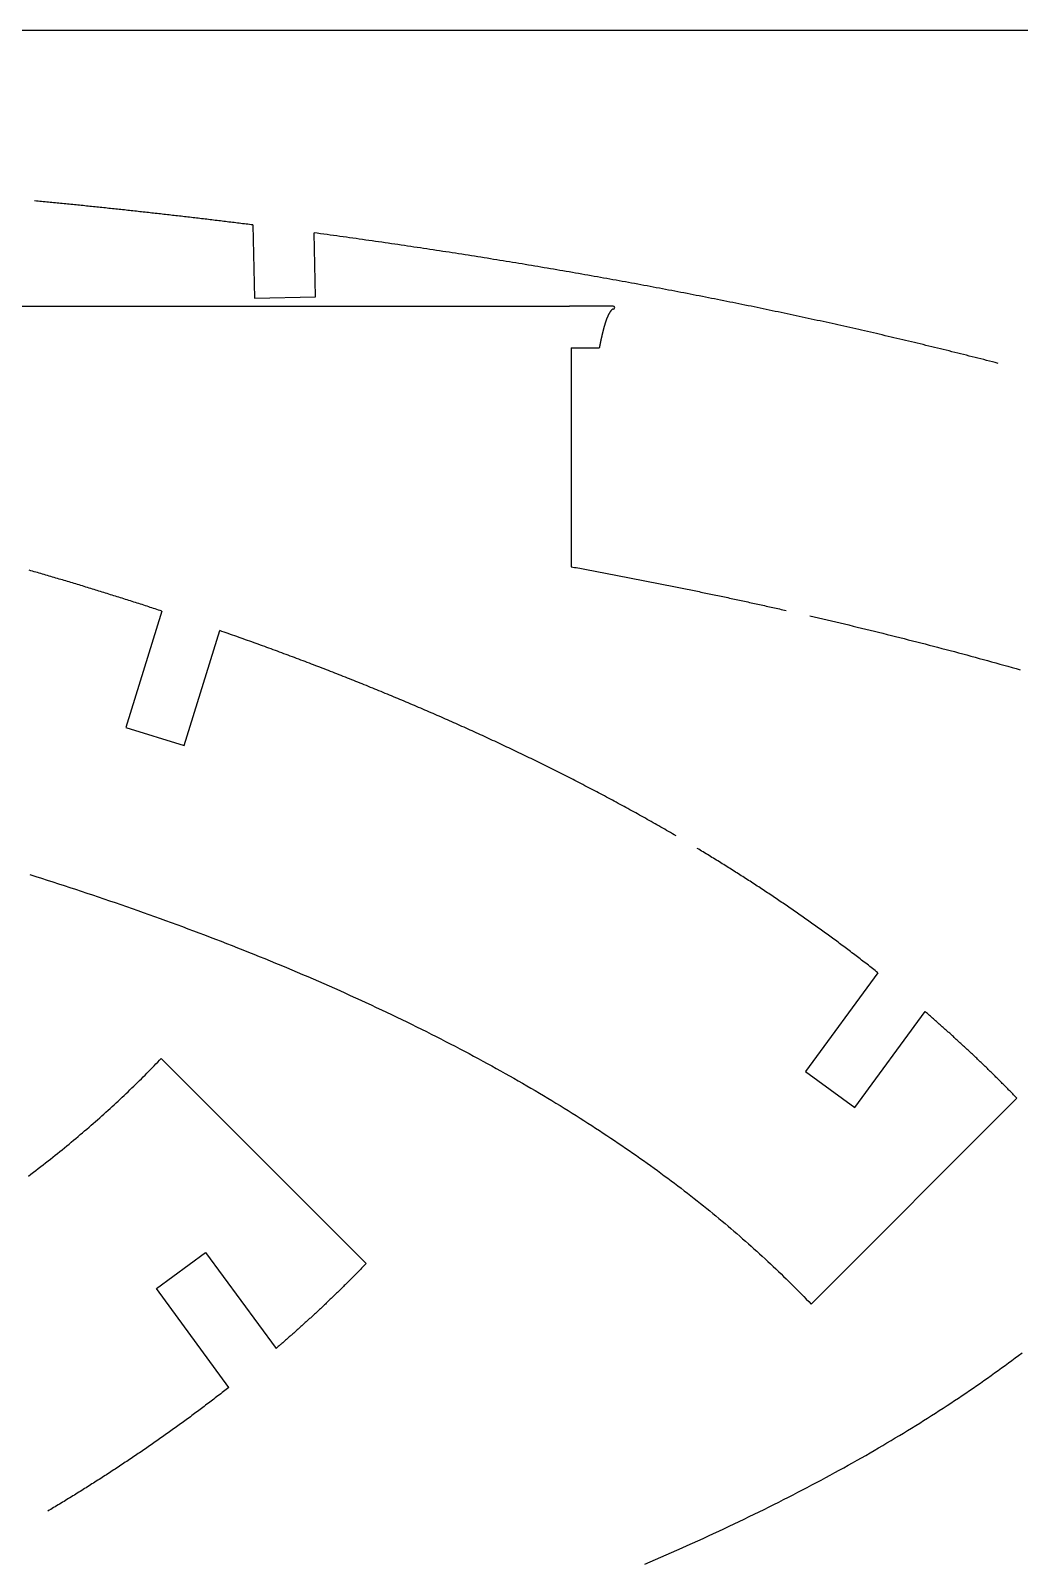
# Model space of a CAD drawing. Extents: x -700 to 200, y -6 to 94.
# Drawn here: x 109.8 to 150.3, y 30.7 to 93.5 of the extents above; entities that cross this region are included whole.
import ezdxf

# ---------------------------------------------------------------- set-up
doc = ezdxf.new("R2010")
doc.units = 0
doc.layers.get('0').update_dxf_attribs({"linetype": 'CONTINUOUS'})
doc.layers.add('90X10', color=1, linetype='CONTINUOUS')

msp = doc.modelspace()

# ---------------------------------------------------------------- linework, layer by layer
for p, q in [((118.89109, 85.56676), (118.95693, 82.57041)), ((121.45761, 82.6257), (121.40013, 85.24154)), ((118.95693, 82.57041), (121.45761, 82.6257)), ((89.93324, 82.23654), (131.87324, 82.23654)), ((133.66244, 82.23654), (131.87324, 82.23654)), ((131.93324, 80.52857), (133.09109, 80.52857)), ((131.93324, 80.52857), (131.93324, 71.55708)), ((115.16287, 69.7369), (113.6805, 64.96566)), ((116.06917, 64.22368), (117.53329, 68.93617)), ((113.6805, 64.96566), (116.06917, 64.22368)), ((144.51304, 54.91151), (141.54406, 50.86642)), ((143.56046, 49.38643), (146.44552, 53.31719)), ((115.13785, 51.4008), (123.54187, 42.99678)), ((141.54406, 50.86642), (143.56046, 49.38643)), ((141.77233, 41.32757), (150.21161, 49.76686)), ((114.936, 41.9651), (116.95241, 43.44508)), ((116.95241, 43.44508), (119.84147, 39.50886)), ((117.90741, 37.91669), (114.936, 41.9651))]:
    msp.add_line(p, q)
for points in [[(118.891, 85.5668, 0), (118.821, 85.5755, 0), (118.751, 85.5842, 0), (118.682, 85.5929, 0), (118.612, 85.6016, 0), (118.542, 85.6103, 0), (118.472, 85.619, 0), (118.402, 85.6276, 0), (118.332, 85.6363, 0), (118.262, 85.6449, 0), (118.192, 85.6535, 0), (118.122, 85.6621, 0), (118.052, 85.6707, 0), (117.982, 85.6792, 0), (117.912, 85.6878, 0), (117.842, 85.6963, 0), (117.772, 85.7048, 0), (117.702, 85.7133, 0), (117.632, 85.7218, 0), (117.562, 85.7303, 0), (117.492, 85.7387, 0), (117.422, 85.7472, 0), (117.352, 85.7556, 0), (117.282, 85.764, 0), (117.212, 85.7724, 0), (117.142, 85.7808, 0), (117.072, 85.7891, 0), (117.001, 85.7975, 0), (116.931, 85.8058, 0), (116.861, 85.8141, 0), (116.791, 85.8224, 0), (116.721, 85.8307, 0), (116.651, 85.839, 0), (116.581, 85.8472, 0), (116.51, 85.8555, 0), (116.44, 85.8637, 0), (116.37, 85.8719, 0), (116.3, 85.8801, 0), (116.229, 85.8883, 0), (116.159, 85.8964, 0), (116.089, 85.9046, 0), (116.019, 85.9127, 0), (115.948, 85.9208, 0), (115.878, 85.9289, 0), (115.808, 85.937, 0), (115.738, 85.9451, 0), (115.667, 85.9531, 0), (115.597, 85.9612, 0), (115.527, 85.9692, 0), (115.456, 85.9772, 0), (115.386, 85.9852, 0), (115.316, 85.9932, 0), (115.245, 86.0011, 0), (115.175, 86.0091, 0), (115.105, 86.017, 0), (115.034, 86.0249, 0), (114.964, 86.0328, 0), (114.893, 86.0407, 0), (114.823, 86.0486, 0), (114.753, 86.0564, 0), (114.682, 86.0643, 0), (114.612, 86.0721, 0), (114.541, 86.0799, 0), (114.471, 86.0877, 0), (114.4, 86.0955, 0), (114.33, 86.1032, 0), (114.259, 86.111, 0), (114.189, 86.1187, 0), (114.118, 86.1264, 0), (114.048, 86.1341, 0), (113.977, 86.1418, 0), (113.907, 86.1495, 0), (113.836, 86.1571, 0), (113.766, 86.1648, 0), (113.695, 86.1724, 0), (113.625, 86.18, 0), (113.554, 86.1876, 0), (113.484, 86.1952, 0), (113.413, 86.2027, 0), (113.342, 86.2103, 0), (113.272, 86.2178, 0), (113.201, 86.2253, 0), (113.131, 86.2328, 0), (113.06, 86.2403, 0), (112.989, 86.2478, 0), (112.919, 86.2552, 0), (112.848, 86.2627, 0), (112.778, 86.2701, 0), (112.707, 86.2775, 0), (112.636, 86.2849, 0), (112.566, 86.2923, 0), (112.495, 86.2996, 0), (112.424, 86.307, 0), (112.353, 86.3143, 0), (112.283, 86.3216, 0), (112.212, 86.3289, 0), (112.141, 86.3362, 0), (112.071, 86.3435, 0), (112, 86.3507, 0), (111.929, 86.358, 0), (111.858, 86.3652, 0), (111.788, 86.3724, 0), (111.717, 86.3796, 0), (111.646, 86.3868, 0), (111.575, 86.3939, 0), (111.505, 86.4011, 0), (111.434, 86.4082, 0), (111.363, 86.4153, 0), (111.292, 86.4224, 0), (111.221, 86.4295, 0), (111.151, 86.4365, 0), (111.08, 86.4436, 0), (111.009, 86.4506, 0), (110.938, 86.4577, 0), (110.867, 86.4647, 0), (110.796, 86.4716, 0), (110.726, 86.4786, 0), (110.655, 86.4856, 0), (110.584, 86.4925, 0), (110.513, 86.4994, 0), (110.442, 86.5064, 0), (110.371, 86.5133, 0), (110.3, 86.5201, 0), (110.229, 86.527, 0), (110.159, 86.5338, 0), (110.088, 86.5407, 0), (110.017, 86.5475, 0), (109.946, 86.5543, 0)], [(149.438, 79.8929, 0), (149.32, 79.9234, 0), (149.202, 79.9539, 0), (149.083, 79.9843, 0), (148.965, 80.0146, 0), (148.847, 80.0448, 0), (148.728, 80.0749, 0), (148.61, 80.1049, 0), (148.492, 80.1348, 0), (148.374, 80.1647, 0), (148.256, 80.1944, 0), (148.138, 80.2241, 0), (148.02, 80.2537, 0), (147.902, 80.2831, 0), (147.784, 80.3125, 0), (147.666, 80.3418, 0), (147.548, 80.3711, 0), (147.43, 80.4003, 0), (147.312, 80.4294, 0), (147.193, 80.4584, 0), (147.075, 80.4875, 0), (146.957, 80.5164, 0), (146.838, 80.5453, 0), (146.72, 80.5742, 0), (146.601, 80.603, 0), (146.482, 80.6317, 0), (146.363, 80.6604, 0), (146.244, 80.6891, 0), (146.125, 80.7176, 0), (146.006, 80.7462, 0), (145.887, 80.7746, 0), (145.767, 80.8031, 0), (145.648, 80.8314, 0), (145.528, 80.8597, 0), (145.409, 80.888, 0), (145.289, 80.9162, 0), (145.169, 80.9443, 0), (145.049, 80.9724, 0), (144.929, 81.0005, 0), (144.809, 81.0284, 0), (144.689, 81.0564, 0), (144.568, 81.0842, 0), (144.448, 81.1121, 0), (144.327, 81.1398, 0), (144.207, 81.1675, 0), (144.086, 81.1952, 0), (143.965, 81.2228, 0), (143.844, 81.2503, 0), (143.723, 81.2778, 0), (143.602, 81.3053, 0), (143.481, 81.3327, 0), (143.36, 81.36, 0), (143.239, 81.3873, 0), (143.117, 81.4145, 0), (142.996, 81.4416, 0), (142.874, 81.4688, 0), (142.753, 81.4958, 0), (142.631, 81.5228, 0), (142.509, 81.5498, 0), (142.387, 81.5766, 0), (142.265, 81.6035, 0), (142.143, 81.6303, 0), (142.021, 81.657, 0), (141.898, 81.6837, 0), (141.776, 81.7103, 0), (141.654, 81.7369, 0), (141.531, 81.7634, 0), (141.409, 81.7898, 0), (141.286, 81.8162, 0), (141.163, 81.8426, 0), (141.04, 81.8689, 0), (140.917, 81.8951, 0), (140.794, 81.9213, 0), (140.671, 81.9474, 0), (140.548, 81.9735, 0), (140.424, 81.9995, 0), (140.301, 82.0254, 0), (140.178, 82.0514, 0), (140.054, 82.0772, 0), (139.93, 82.103, 0), (139.807, 82.1287, 0), (139.683, 82.1544, 0), (139.559, 82.1801, 0), (139.435, 82.2056, 0), (139.311, 82.2312, 0), (139.187, 82.2566, 0), (139.063, 82.282, 0), (138.939, 82.3074, 0), (138.814, 82.3327, 0), (138.69, 82.358, 0), (138.565, 82.3832, 0), (138.441, 82.4083, 0), (138.316, 82.4334, 0), (138.191, 82.4584, 0), (138.066, 82.4834, 0), (137.941, 82.5083, 0), (137.816, 82.5332, 0), (137.691, 82.558, 0), (137.566, 82.5827, 0), (137.441, 82.6074, 0), (137.316, 82.6321, 0), (137.19, 82.6567, 0), (137.065, 82.6812, 0), (136.939, 82.7057, 0), (136.814, 82.7301, 0), (136.688, 82.7545, 0), (136.562, 82.7788, 0), (136.437, 82.803, 0), (136.311, 82.8273, 0), (136.185, 82.8514, 0), (136.059, 82.8755, 0), (135.932, 82.8995, 0), (135.806, 82.9235, 0), (135.68, 82.9474, 0), (135.554, 82.9713, 0), (135.427, 82.9951, 0), (135.301, 83.0189, 0), (135.174, 83.0426, 0), (135.048, 83.0663, 0), (134.921, 83.0899, 0), (134.794, 83.1134, 0), (134.667, 83.1369, 0), (134.54, 83.1603, 0), (134.413, 83.1837, 0), (134.286, 83.207, 0), (134.159, 83.2303, 0), (134.032, 83.2535, 0), (133.905, 83.2767, 0), (133.777, 83.2998, 0), (133.65, 83.3228, 0), (133.522, 83.3458, 0), (133.395, 83.3688, 0), (133.267, 83.3916, 0), (133.139, 83.4145, 0), (133.012, 83.4372, 0), (132.884, 83.4599, 0), (132.756, 83.4826, 0), (132.628, 83.5052, 0), (132.5, 83.5278, 0), (132.372, 83.5503, 0), (132.244, 83.5727, 0), (132.116, 83.5951, 0), (131.987, 83.6174, 0), (131.859, 83.6397, 0), (131.73, 83.6619, 0), (131.602, 83.6841, 0), (131.473, 83.7062, 0), (131.345, 83.7282, 0), (131.216, 83.7502, 0), (131.087, 83.7722, 0), (130.959, 83.794, 0), (130.83, 83.8159, 0), (130.701, 83.8376, 0), (130.572, 83.8594, 0), (130.443, 83.881, 0), (130.314, 83.9026, 0), (130.184, 83.9242, 0), (130.055, 83.9457, 0), (129.926, 83.9671, 0), (129.796, 83.9885, 0), (129.667, 84.0099, 0), (129.537, 84.0311, 0), (129.408, 84.0523, 0), (129.278, 84.0735, 0), (129.149, 84.0946, 0), (129.019, 84.1157, 0), (128.889, 84.1367, 0), (128.759, 84.1576, 0), (128.629, 84.1785, 0), (128.499, 84.1993, 0), (128.369, 84.2201, 0), (128.239, 84.2408, 0), (128.109, 84.2615, 0), (127.979, 84.2821, 0), (127.849, 84.3027, 0), (127.718, 84.3232, 0), (127.588, 84.3436, 0), (127.457, 84.364, 0), (127.327, 84.3843, 0), (127.196, 84.4046, 0), (127.066, 84.4248, 0), (126.935, 84.445, 0), (126.804, 84.4651, 0), (126.674, 84.4851, 0), (126.543, 84.5051, 0), (126.412, 84.5251, 0), (126.281, 84.545, 0), (126.15, 84.5648, 0), (126.019, 84.5846, 0), (125.888, 84.6043, 0), (125.757, 84.624, 0), (125.625, 84.6436, 0), (125.494, 84.6631, 0), (125.363, 84.6826, 0), (125.231, 84.7021, 0), (125.1, 84.7214, 0), (124.969, 84.7408, 0), (124.837, 84.76, 0), (124.705, 84.7793, 0), (124.574, 84.7984, 0), (124.442, 84.8175, 0), (124.31, 84.8366, 0), (124.179, 84.8556, 0), (124.047, 84.8745, 0), (123.915, 84.8934, 0), (123.783, 84.9122, 0), (123.651, 84.931, 0), (123.519, 84.9497, 0), (123.387, 84.9684, 0), (123.255, 84.987, 0), (123.123, 85.0055, 0), (122.99, 85.024, 0), (122.858, 85.0424, 0), (122.726, 85.0608, 0), (122.593, 85.0791, 0), (122.461, 85.0974, 0), (122.329, 85.1156, 0), (122.196, 85.1338, 0), (122.064, 85.1519, 0), (121.931, 85.1699, 0), (121.798, 85.1879, 0), (121.666, 85.2058, 0), (121.533, 85.2237, 0), (121.4, 85.2415, 0)], [(133.662, 82.1165, 0), (133.661, 82.1165, 0), (133.66, 82.1164, 0), (133.658, 82.1163, 0), (133.657, 82.1161, 0), (133.655, 82.1159, 0), (133.653, 82.1156, 0), (133.652, 82.1152, 0), (133.65, 82.1148, 0), (133.649, 82.1143, 0), (133.647, 82.1138, 0), (133.645, 82.1133, 0), (133.644, 82.1126, 0), (133.642, 82.1119, 0), (133.64, 82.1112, 0), (133.638, 82.1104, 0), (133.637, 82.1096, 0), (133.635, 82.1086, 0), (133.633, 82.1077, 0), (133.631, 82.1067, 0), (133.629, 82.1056, 0), (133.627, 82.1044, 0), (133.626, 82.1032, 0), (133.624, 82.102, 0), (133.622, 82.1007, 0), (133.62, 82.0993, 0), (133.618, 82.0979, 0), (133.616, 82.0964, 0), (133.614, 82.0949, 0), (133.612, 82.0933, 0), (133.61, 82.0916, 0), (133.608, 82.0899, 0), (133.606, 82.0881, 0), (133.604, 82.0863, 0), (133.601, 82.0844, 0), (133.599, 82.0824, 0), (133.597, 82.0804, 0), (133.595, 82.0784, 0), (133.593, 82.0762, 0), (133.591, 82.074, 0), (133.588, 82.0718, 0), (133.586, 82.0695, 0), (133.584, 82.0671, 0), (133.582, 82.0647, 0), (133.579, 82.0622, 0), (133.577, 82.0596, 0), (133.575, 82.057, 0), (133.573, 82.0543, 0), (133.57, 82.0516, 0), (133.568, 82.0488, 0), (133.566, 82.0459, 0), (133.563, 82.043, 0), (133.561, 82.04, 0), (133.558, 82.0369, 0), (133.556, 82.0338, 0), (133.554, 82.0307, 0), (133.551, 82.0274, 0), (133.549, 82.0241, 0), (133.546, 82.0207, 0), (133.544, 82.0173, 0), (133.541, 82.0138, 0), (133.539, 82.0103, 0), (133.536, 82.0066, 0), (133.534, 82.003, 0), (133.531, 81.9992, 0), (133.529, 81.9954, 0), (133.526, 81.9915, 0), (133.524, 81.9876, 0), (133.521, 81.9836, 0), (133.519, 81.9795, 0), (133.516, 81.9753, 0), (133.514, 81.9711, 0), (133.511, 81.9669, 0), (133.508, 81.9625, 0), (133.506, 81.9581, 0), (133.503, 81.9537, 0), (133.5, 81.9491, 0), (133.498, 81.9445, 0), (133.495, 81.9399, 0), (133.493, 81.9351, 0), (133.49, 81.9303, 0), (133.487, 81.9255, 0), (133.485, 81.9205, 0), (133.482, 81.9155, 0), (133.479, 81.9104, 0), (133.476, 81.9053, 0), (133.474, 81.9001, 0), (133.471, 81.8948, 0), (133.468, 81.8895, 0), (133.466, 81.8841, 0), (133.463, 81.8786, 0), (133.46, 81.873, 0), (133.457, 81.8674, 0), (133.455, 81.8617, 0), (133.452, 81.856, 0), (133.449, 81.8501, 0), (133.446, 81.8442, 0), (133.444, 81.8383, 0), (133.441, 81.8322, 0), (133.438, 81.8261, 0), (133.435, 81.8199, 0), (133.433, 81.8137, 0), (133.43, 81.8074, 0), (133.427, 81.801, 0), (133.424, 81.7945, 0), (133.421, 81.788, 0), (133.419, 81.7814, 0), (133.416, 81.7747, 0), (133.413, 81.768, 0), (133.41, 81.7611, 0), (133.407, 81.7542, 0), (133.405, 81.7473, 0), (133.402, 81.7402, 0), (133.399, 81.7331, 0), (133.396, 81.726, 0), (133.393, 81.7187, 0), (133.391, 81.7114, 0), (133.388, 81.704, 0), (133.385, 81.6965, 0), (133.382, 81.6889, 0), (133.379, 81.6813, 0), (133.377, 81.6736, 0), (133.374, 81.6659, 0), (133.371, 81.658, 0), (133.368, 81.6501, 0), (133.365, 81.6421, 0), (133.363, 81.634, 0), (133.36, 81.6259, 0), (133.357, 81.6177, 0), (133.354, 81.6094, 0), (133.351, 81.601, 0), (133.349, 81.5926, 0), (133.346, 81.584, 0), (133.343, 81.5754, 0), (133.34, 81.5668, 0), (133.337, 81.558, 0), (133.335, 81.5492, 0), (133.332, 81.5404, 0), (133.329, 81.5314, 0), (133.326, 81.5224, 0), (133.323, 81.5134, 0), (133.321, 81.5042, 0), (133.318, 81.495, 0), (133.315, 81.4858, 0), (133.312, 81.4764, 0), (133.31, 81.467, 0), (133.307, 81.4576, 0), (133.304, 81.448, 0), (133.301, 81.4384, 0), (133.298, 81.4287, 0), (133.296, 81.419, 0), (133.293, 81.4092, 0), (133.29, 81.3993, 0), (133.287, 81.3894, 0), (133.284, 81.3794, 0), (133.282, 81.3693, 0), (133.279, 81.3592, 0), (133.276, 81.349, 0), (133.273, 81.3387, 0), (133.27, 81.3284, 0), (133.268, 81.318, 0), (133.265, 81.3075, 0), (133.262, 81.2969, 0), (133.259, 81.2863, 0), (133.256, 81.2757, 0), (133.254, 81.2649, 0), (133.251, 81.2541, 0), (133.248, 81.2433, 0), (133.245, 81.2323, 0), (133.242, 81.2213, 0), (133.24, 81.2102, 0), (133.237, 81.1991, 0), (133.234, 81.1879, 0), (133.231, 81.1766, 0), (133.228, 81.1653, 0), (133.226, 81.1539, 0), (133.223, 81.1424, 0), (133.22, 81.1309, 0), (133.217, 81.1193, 0), (133.214, 81.1076, 0), (133.212, 81.0959, 0), (133.209, 81.0841, 0), (133.206, 81.0722, 0), (133.203, 81.0603, 0), (133.2, 81.0482, 0), (133.198, 81.0362, 0), (133.195, 81.024, 0), (133.192, 81.0118, 0), (133.189, 80.9996, 0), (133.186, 80.9872, 0), (133.184, 80.9748, 0), (133.181, 80.9624, 0), (133.178, 80.9498, 0), (133.175, 80.9372, 0), (133.172, 80.9246, 0), (133.17, 80.9118, 0), (133.167, 80.8991, 0), (133.164, 80.8862, 0), (133.161, 80.8733, 0), (133.158, 80.8603, 0), (133.156, 80.8472, 0), (133.153, 80.8341, 0), (133.15, 80.8209, 0), (133.147, 80.8076, 0), (133.144, 80.7943, 0), (133.142, 80.7809, 0), (133.139, 80.7674, 0), (133.136, 80.7539, 0), (133.133, 80.7403, 0), (133.13, 80.7267, 0), (133.128, 80.7129, 0), (133.125, 80.6992, 0), (133.122, 80.6853, 0), (133.119, 80.6714, 0), (133.116, 80.6574, 0), (133.114, 80.6433, 0), (133.111, 80.6292, 0), (133.108, 80.615, 0), (133.105, 80.6008, 0), (133.102, 80.5865, 0), (133.1, 80.5721, 0), (133.097, 80.5577, 0), (133.094, 80.5431, 0), (133.091, 80.5286, 0)], [(115.163, 69.7369, 0), (115.095, 69.7591, 0), (115.027, 69.7813, 0), (114.96, 69.8035, 0), (114.892, 69.8256, 0), (114.824, 69.8477, 0), (114.756, 69.8698, 0), (114.688, 69.8918, 0), (114.621, 69.9138, 0), (114.553, 69.9358, 0), (114.485, 69.9577, 0), (114.417, 69.9796, 0), (114.349, 70.0015, 0), (114.281, 70.0233, 0), (114.214, 70.0451, 0), (114.146, 70.0668, 0), (114.078, 70.0886, 0), (114.01, 70.1103, 0), (113.942, 70.1319, 0), (113.874, 70.1536, 0), (113.806, 70.1752, 0), (113.738, 70.1967, 0), (113.671, 70.2183, 0), (113.603, 70.2398, 0), (113.535, 70.2612, 0), (113.467, 70.2827, 0), (113.399, 70.3041, 0), (113.331, 70.3254, 0), (113.263, 70.3468, 0), (113.195, 70.3681, 0), (113.127, 70.3893, 0), (113.059, 70.4106, 0), (112.991, 70.4318, 0), (112.923, 70.4529, 0), (112.855, 70.4741, 0), (112.788, 70.4952, 0), (112.72, 70.5163, 0), (112.652, 70.5373, 0), (112.584, 70.5583, 0), (112.516, 70.5793, 0), (112.448, 70.6002, 0), (112.38, 70.6212, 0), (112.312, 70.642, 0), (112.244, 70.6629, 0), (112.176, 70.6837, 0), (112.108, 70.7045, 0), (112.04, 70.7252, 0), (111.972, 70.746, 0), (111.904, 70.7666, 0), (111.836, 70.7873, 0), (111.768, 70.8079, 0), (111.7, 70.8285, 0), (111.632, 70.8491, 0), (111.564, 70.8696, 0), (111.496, 70.8901, 0), (111.428, 70.9106, 0), (111.36, 70.931, 0), (111.292, 70.9514, 0), (111.224, 70.9717, 0), (111.156, 70.9921, 0), (111.088, 71.0124, 0), (111.02, 71.0327, 0), (110.952, 71.0529, 0), (110.884, 71.0731, 0), (110.816, 71.0933, 0), (110.748, 71.1134, 0), (110.68, 71.1335, 0), (110.612, 71.1536, 0), (110.544, 71.1737, 0), (110.476, 71.1937, 0), (110.408, 71.2137, 0), (110.34, 71.2336, 0), (110.272, 71.2536, 0), (110.204, 71.2735, 0), (110.136, 71.2933, 0), (110.068, 71.3131, 0), (110, 71.3329, 0), (109.932, 71.3527, 0), (109.864, 71.3724, 0), (109.796, 71.3922, 0), (109.728, 71.4118, 0)], [(131.933, 71.5571, 0), (132.004, 71.5441, 0), (132.075, 71.5312, 0), (132.145, 71.5182, 0), (132.216, 71.5052, 0), (132.287, 71.4922, 0), (132.357, 71.4792, 0), (132.428, 71.4661, 0), (132.499, 71.453, 0), (132.569, 71.4399, 0), (132.64, 71.4268, 0), (132.71, 71.4137, 0), (132.781, 71.4006, 0), (132.851, 71.3874, 0), (132.922, 71.3742, 0), (132.992, 71.361, 0), (133.063, 71.3478, 0), (133.133, 71.3345, 0), (133.204, 71.3213, 0), (133.274, 71.308, 0), (133.345, 71.2947, 0), (133.415, 71.2814, 0), (133.485, 71.2681, 0), (133.556, 71.2547, 0), (133.626, 71.2413, 0), (133.696, 71.2279, 0), (133.766, 71.2145, 0), (133.837, 71.2011, 0), (133.907, 71.1877, 0), (133.977, 71.1742, 0), (134.047, 71.1607, 0), (134.118, 71.1472, 0), (134.188, 71.1337, 0), (134.258, 71.1202, 0), (134.328, 71.1066, 0), (134.398, 71.093, 0), (134.468, 71.0794, 0), (134.538, 71.0658, 0), (134.608, 71.0522, 0), (134.678, 71.0385, 0), (134.748, 71.0249, 0), (134.818, 71.0112, 0), (134.888, 70.9975, 0), (134.958, 70.9837, 0), (135.028, 70.97, 0), (135.098, 70.9562, 0), (135.168, 70.9424, 0), (135.237, 70.9286, 0), (135.307, 70.9148, 0), (135.377, 70.901, 0), (135.447, 70.8871, 0), (135.517, 70.8732, 0), (135.586, 70.8593, 0), (135.656, 70.8454, 0), (135.726, 70.8315, 0), (135.795, 70.8175, 0), (135.865, 70.8036, 0), (135.935, 70.7896, 0), (136.004, 70.7756, 0), (136.074, 70.7615, 0), (136.143, 70.7475, 0), (136.213, 70.7334, 0), (136.283, 70.7193, 0), (136.352, 70.7052, 0), (136.421, 70.6911, 0), (136.491, 70.677, 0), (136.56, 70.6628, 0), (136.63, 70.6486, 0), (136.699, 70.6344, 0), (136.769, 70.6202, 0), (136.838, 70.606, 0), (136.907, 70.5917, 0), (136.977, 70.5775, 0), (137.046, 70.5632, 0), (137.115, 70.5489, 0), (137.184, 70.5345, 0), (137.253, 70.5202, 0), (137.323, 70.5058, 0), (137.392, 70.4914, 0), (137.461, 70.477, 0), (137.53, 70.4626, 0), (137.599, 70.4482, 0), (137.668, 70.4337, 0), (137.737, 70.4192, 0), (137.806, 70.4047, 0), (137.875, 70.3902, 0), (137.944, 70.3757, 0), (138.013, 70.3611, 0), (138.082, 70.3465, 0), (138.151, 70.332, 0), (138.22, 70.3173, 0), (138.289, 70.3027, 0), (138.358, 70.2881, 0), (138.427, 70.2734, 0), (138.495, 70.2587, 0), (138.564, 70.244, 0), (138.633, 70.2293, 0), (138.702, 70.2145, 0), (138.77, 70.1998, 0), (138.839, 70.185, 0), (138.908, 70.1702, 0), (138.976, 70.1554, 0), (139.045, 70.1405, 0), (139.113, 70.1257, 0), (139.182, 70.1108, 0), (139.251, 70.0959, 0), (139.319, 70.081, 0), (139.388, 70.0661, 0), (139.456, 70.0511, 0), (139.524, 70.0361, 0), (139.593, 70.0211, 0), (139.661, 70.0061, 0), (139.73, 69.9911, 0), (139.798, 69.9761, 0), (139.866, 69.961, 0), (139.935, 69.9459, 0), (140.003, 69.9308, 0), (140.071, 69.9157, 0), (140.139, 69.9005, 0), (140.207, 69.8854, 0), (140.276, 69.8702, 0), (140.344, 69.855, 0), (140.412, 69.8398, 0), (140.48, 69.8246, 0), (140.548, 69.8093, 0), (140.616, 69.794, 0), (140.684, 69.7787, 0), (140.752, 69.7634, 0)], [(141.727, 69.5411, 0), (141.904, 69.5002, 0), (142.081, 69.4591, 0), (142.258, 69.4179, 0), (142.435, 69.3765, 0), (142.611, 69.335, 0), (142.788, 69.2934, 0), (142.964, 69.2517, 0), (143.14, 69.2098, 0), (143.315, 69.1678, 0), (143.491, 69.1256, 0), (143.666, 69.0834, 0), (143.841, 69.041, 0), (144.016, 68.9984, 0), (144.191, 68.9558, 0), (144.366, 68.913, 0), (144.54, 68.8701, 0), (144.714, 68.827, 0), (144.888, 68.7838, 0), (145.062, 68.7405, 0), (145.236, 68.6971, 0), (145.409, 68.6535, 0), (145.582, 68.6098, 0), (145.755, 68.5659, 0), (145.928, 68.522, 0), (146.101, 68.4779, 0), (146.273, 68.4336, 0), (146.445, 68.3893, 0), (146.617, 68.3448, 0), (146.789, 68.3001, 0), (146.961, 68.2554, 0), (147.132, 68.2105, 0), (147.303, 68.1654, 0), (147.474, 68.1203, 0), (147.645, 68.075, 0), (147.815, 68.0296, 0), (147.986, 67.984, 0), (148.156, 67.9383, 0), (148.326, 67.8925, 0), (148.495, 67.8466, 0), (148.665, 67.8005, 0), (148.834, 67.7543, 0), (149.003, 67.7079, 0), (149.172, 67.6614, 0), (149.34, 67.6148, 0), (149.508, 67.5681, 0), (149.676, 67.5212, 0), (149.844, 67.4742, 0), (150.012, 67.427, 0), (150.179, 67.3798, 0), (150.347, 67.3324, 0)], [(136.244, 60.5199, 0), (136.165, 60.5658, 0), (136.087, 60.6115, 0), (136.008, 60.6572, 0), (135.929, 60.7027, 0), (135.85, 60.7482, 0), (135.772, 60.7936, 0), (135.693, 60.8389, 0), (135.614, 60.8841, 0), (135.535, 60.9293, 0), (135.456, 60.9743, 0), (135.377, 61.0193, 0), (135.298, 61.0641, 0), (135.218, 61.1089, 0), (135.139, 61.1536, 0), (135.06, 61.1982, 0), (134.981, 61.2427, 0), (134.901, 61.2872, 0), (134.822, 61.3315, 0), (134.742, 61.3758, 0), (134.663, 61.42, 0), (134.583, 61.464, 0), (134.504, 61.5081, 0), (134.424, 61.552, 0), (134.344, 61.5958, 0), (134.265, 61.6396, 0), (134.185, 61.6832, 0), (134.105, 61.7268, 0), (134.025, 61.7703, 0), (133.946, 61.8137, 0), (133.866, 61.857, 0), (133.786, 61.9003, 0), (133.706, 61.9434, 0), (133.626, 61.9865, 0), (133.545, 62.0295, 0), (133.465, 62.0724, 0), (133.385, 62.1152, 0), (133.305, 62.1579, 0), (133.225, 62.2006, 0), (133.144, 62.2431, 0), (133.064, 62.2856, 0), (132.984, 62.328, 0), (132.903, 62.3704, 0), (132.823, 62.4127, 0), (132.742, 62.4549, 0), (132.661, 62.497, 0), (132.581, 62.5391, 0), (132.5, 62.5811, 0), (132.419, 62.623, 0), (132.338, 62.6649, 0), (132.257, 62.7067, 0), (132.176, 62.7484, 0), (132.095, 62.79, 0), (132.014, 62.8316, 0), (131.933, 62.8731, 0), (131.851, 62.9146, 0), (131.77, 62.9559, 0), (131.689, 62.9972, 0), (131.607, 63.0385, 0), (131.526, 63.0796, 0), (131.444, 63.1207, 0), (131.362, 63.1617, 0), (131.281, 63.2027, 0), (131.199, 63.2436, 0), (131.117, 63.2844, 0), (131.035, 63.3251, 0), (130.953, 63.3658, 0), (130.871, 63.4064, 0), (130.789, 63.447, 0), (130.707, 63.4874, 0), (130.625, 63.5278, 0), (130.543, 63.5682, 0), (130.46, 63.6084, 0), (130.378, 63.6486, 0), (130.296, 63.6887, 0), (130.213, 63.7288, 0), (130.131, 63.7688, 0), (130.048, 63.8087, 0), (129.966, 63.8486, 0), (129.883, 63.8883, 0), (129.8, 63.928, 0), (129.717, 63.9677, 0), (129.635, 64.0073, 0), (129.552, 64.0468, 0), (129.469, 64.0862, 0), (129.386, 64.1256, 0), (129.303, 64.1649, 0), (129.22, 64.2041, 0), (129.136, 64.2433, 0), (129.053, 64.2824, 0), (128.97, 64.3215, 0), (128.887, 64.3604, 0), (128.803, 64.3993, 0), (128.72, 64.4382, 0), (128.636, 64.4769, 0), (128.553, 64.5156, 0), (128.469, 64.5543, 0), (128.386, 64.5928, 0), (128.302, 64.6313, 0), (128.218, 64.6697, 0), (128.135, 64.7081, 0), (128.051, 64.7464, 0), (127.967, 64.7846, 0), (127.883, 64.8228, 0), (127.799, 64.8609, 0), (127.715, 64.8989, 0), (127.631, 64.9369, 0), (127.547, 64.9748, 0), (127.463, 65.0126, 0), (127.379, 65.0504, 0), (127.294, 65.0881, 0), (127.21, 65.1257, 0), (127.126, 65.1633, 0), (127.041, 65.2008, 0), (126.957, 65.2382, 0), (126.873, 65.2756, 0), (126.788, 65.3129, 0), (126.703, 65.3501, 0), (126.619, 65.3873, 0), (126.534, 65.4244, 0), (126.45, 65.4614, 0), (126.365, 65.4984, 0), (126.28, 65.5353, 0), (126.195, 65.5721, 0), (126.11, 65.6089, 0), (126.025, 65.6456, 0), (125.94, 65.6823, 0), (125.855, 65.7188, 0), (125.77, 65.7554, 0), (125.685, 65.7918, 0), (125.6, 65.8282, 0), (125.515, 65.8645, 0), (125.43, 65.9008, 0), (125.345, 65.9369, 0), (125.259, 65.9731, 0), (125.174, 66.0091, 0), (125.089, 66.0451, 0), (125.003, 66.0811, 0), (124.918, 66.1169, 0), (124.832, 66.1527, 0), (124.747, 66.1885, 0), (124.661, 66.2241, 0), (124.575, 66.2597, 0), (124.49, 66.2953, 0), (124.404, 66.3308, 0), (124.318, 66.3662, 0), (124.233, 66.4015, 0), (124.147, 66.4368, 0), (124.061, 66.472, 0), (123.975, 66.5072, 0), (123.889, 66.5423, 0), (123.803, 66.5773, 0), (123.717, 66.6123, 0), (123.631, 66.6472, 0), (123.545, 66.682, 0), (123.459, 66.7168, 0), (123.373, 66.7515, 0), (123.287, 66.7862, 0), (123.2, 66.8208, 0), (123.114, 66.8553, 0), (123.028, 66.8898, 0), (122.942, 66.9241, 0), (122.855, 66.9585, 0), (122.769, 66.9928, 0), (122.682, 67.027, 0), (122.596, 67.0611, 0), (122.51, 67.0952, 0), (122.423, 67.1292, 0), (122.337, 67.1632, 0), (122.25, 67.1971, 0), (122.163, 67.2309, 0), (122.077, 67.2647, 0), (121.99, 67.2984, 0), (121.903, 67.332, 0), (121.817, 67.3656, 0), (121.73, 67.3991, 0), (121.643, 67.4326, 0), (121.556, 67.466, 0), (121.469, 67.4993, 0), (121.382, 67.5326, 0), (121.295, 67.5658, 0), (121.209, 67.5989, 0), (121.122, 67.632, 0), (121.035, 67.6651, 0), (120.948, 67.698, 0), (120.86, 67.7309, 0), (120.773, 67.7638, 0), (120.686, 67.7965, 0), (120.599, 67.8293, 0), (120.512, 67.8619, 0), (120.425, 67.8945, 0), (120.337, 67.927, 0), (120.25, 67.9595, 0), (120.163, 67.9919, 0), (120.076, 68.0243, 0), (119.988, 68.0566, 0), (119.901, 68.0888, 0), (119.814, 68.121, 0), (119.726, 68.1531, 0), (119.639, 68.1851, 0), (119.551, 68.2171, 0), (119.464, 68.249, 0), (119.376, 68.2809, 0), (119.289, 68.3127, 0), (119.201, 68.3444, 0), (119.114, 68.3761, 0), (119.026, 68.4077, 0), (118.938, 68.4393, 0), (118.851, 68.4708, 0), (118.763, 68.5022, 0), (118.675, 68.5336, 0), (118.588, 68.565, 0), (118.5, 68.5962, 0), (118.412, 68.6274, 0), (118.324, 68.6586, 0), (118.236, 68.6896, 0), (118.149, 68.7207, 0), (118.061, 68.7516, 0), (117.973, 68.7825, 0), (117.885, 68.8134, 0), (117.797, 68.8442, 0), (117.709, 68.8749, 0), (117.621, 68.9056, 0), (117.533, 68.9362, 0)], [(144.513, 54.9115, 0), (144.457, 54.9554, 0), (144.402, 54.9993, 0), (144.346, 55.043, 0), (144.291, 55.0868, 0), (144.235, 55.1304, 0), (144.179, 55.174, 0), (144.123, 55.2176, 0), (144.067, 55.261, 0), (144.011, 55.3044, 0), (143.955, 55.3478, 0), (143.899, 55.3911, 0), (143.843, 55.4343, 0), (143.787, 55.4775, 0), (143.731, 55.5206, 0), (143.675, 55.5636, 0), (143.618, 55.6066, 0), (143.562, 55.6495, 0), (143.506, 55.6924, 0), (143.449, 55.7352, 0), (143.393, 55.7779, 0), (143.336, 55.8206, 0), (143.28, 55.8632, 0), (143.223, 55.9057, 0), (143.166, 55.9482, 0), (143.11, 55.9907, 0), (143.053, 56.033, 0), (142.996, 56.0753, 0), (142.939, 56.1176, 0), (142.882, 56.1598, 0), (142.825, 56.2019, 0), (142.768, 56.244, 0), (142.711, 56.286, 0), (142.654, 56.3279, 0), (142.597, 56.3698, 0), (142.54, 56.4116, 0), (142.483, 56.4534, 0), (142.426, 56.4951, 0), (142.368, 56.5368, 0), (142.311, 56.5783, 0), (142.253, 56.6199, 0), (142.196, 56.6613, 0), (142.139, 56.7027, 0), (142.081, 56.7441, 0), (142.023, 56.7854, 0), (141.966, 56.8266, 0), (141.908, 56.8678, 0), (141.85, 56.9089, 0), (141.793, 56.9499, 0), (141.735, 56.9909, 0), (141.677, 57.0319, 0), (141.619, 57.0727, 0), (141.561, 57.1135, 0), (141.503, 57.1543, 0), (141.445, 57.195, 0), (141.387, 57.2356, 0), (141.329, 57.2762, 0), (141.271, 57.3167, 0), (141.213, 57.3572, 0), (141.155, 57.3976, 0), (141.096, 57.4379, 0), (141.038, 57.4782, 0), (140.98, 57.5184, 0), (140.921, 57.5586, 0), (140.863, 57.5987, 0), (140.804, 57.6387, 0), (140.746, 57.6787, 0), (140.687, 57.7187, 0), (140.629, 57.7585, 0), (140.57, 57.7984, 0), (140.511, 57.8381, 0), (140.453, 57.8778, 0), (140.394, 57.9175, 0), (140.335, 57.957, 0), (140.276, 57.9966, 0), (140.217, 58.036, 0), (140.159, 58.0755, 0), (140.1, 58.1148, 0), (140.041, 58.1541, 0), (139.982, 58.1933, 0), (139.922, 58.2325, 0), (139.863, 58.2716, 0), (139.804, 58.3107, 0), (139.745, 58.3497, 0), (139.686, 58.3887, 0), (139.627, 58.4276, 0), (139.567, 58.4664, 0), (139.508, 58.5052, 0), (139.448, 58.5439, 0), (139.389, 58.5826, 0), (139.33, 58.6212, 0), (139.27, 58.6597, 0), (139.211, 58.6982, 0), (139.151, 58.7367, 0), (139.091, 58.775, 0), (139.032, 58.8134, 0), (138.972, 58.8516, 0), (138.912, 58.8899, 0), (138.853, 58.928, 0), (138.793, 58.9661, 0), (138.733, 59.0042, 0), (138.673, 59.0421, 0), (138.613, 59.0801, 0), (138.553, 59.118, 0), (138.493, 59.1558, 0), (138.433, 59.1935, 0), (138.373, 59.2312, 0), (138.313, 59.2689, 0), (138.253, 59.3065, 0), (138.193, 59.344, 0), (138.133, 59.3815, 0), (138.072, 59.4189, 0), (138.012, 59.4563, 0), (137.952, 59.4936, 0), (137.892, 59.5309, 0), (137.831, 59.5681, 0), (137.771, 59.6053, 0), (137.71, 59.6424, 0), (137.65, 59.6794, 0), (137.589, 59.7164, 0), (137.529, 59.7533, 0), (137.468, 59.7902, 0), (137.408, 59.827, 0), (137.347, 59.8638, 0), (137.286, 59.9005, 0), (137.226, 59.9371, 0), (137.165, 59.9738, 0), (137.104, 60.0103, 0)], [(109.755, 58.9351, 0), (109.99, 58.8613, 0), (110.224, 58.7871, 0), (110.457, 58.7125, 0), (110.691, 58.6375, 0), (110.925, 58.5621, 0), (111.158, 58.4863, 0), (111.391, 58.4102, 0), (111.624, 58.3336, 0), (111.856, 58.2567, 0), (112.089, 58.1794, 0), (112.321, 58.1017, 0), (112.553, 58.0235, 0), (112.785, 57.945, 0), (113.016, 57.8661, 0), (113.248, 57.7868, 0), (113.479, 57.7071, 0), (113.709, 57.627, 0), (113.94, 57.5465, 0), (114.17, 57.4655, 0), (114.4, 57.3842, 0), (114.63, 57.3025, 0), (114.859, 57.2204, 0), (115.088, 57.1378, 0), (115.317, 57.0549, 0), (115.545, 56.9715, 0), (115.774, 56.8878, 0), (116.001, 56.8036, 0), (116.229, 56.719, 0), (116.456, 56.634, 0), (116.683, 56.5486, 0), (116.91, 56.4628, 0), (117.136, 56.3766, 0), (117.362, 56.2899, 0), (117.587, 56.2028, 0), (117.813, 56.1154, 0), (118.038, 56.0274, 0), (118.262, 55.9391, 0), (118.486, 55.8504, 0), (118.71, 55.7612, 0), (118.933, 55.6716, 0), (119.156, 55.5816, 0), (119.379, 55.4911, 0), (119.601, 55.4002, 0), (119.823, 55.3089, 0), (120.044, 55.2172, 0), (120.265, 55.125, 0), (120.486, 55.0324, 0), (120.706, 54.9394, 0), (120.926, 54.8459, 0), (121.145, 54.752, 0), (121.364, 54.6577, 0), (121.582, 54.563, 0), (121.8, 54.4677, 0), (122.018, 54.3721, 0), (122.235, 54.276, 0), (122.451, 54.1795, 0), (122.667, 54.0825, 0), (122.883, 53.9851, 0), (123.098, 53.8873, 0), (123.313, 53.789, 0), (123.527, 53.6903, 0), (123.74, 53.5915, 0), (123.951, 53.4926, 0), (124.162, 53.3936, 0), (124.371, 53.2946, 0), (124.579, 53.1954, 0), (124.786, 53.0961, 0), (124.992, 52.9967, 0), (125.196, 52.8972, 0), (125.4, 52.7976, 0), (125.602, 52.698, 0), (125.803, 52.5982, 0), (126.003, 52.4984, 0), (126.202, 52.3985, 0), (126.399, 52.2984, 0), (126.596, 52.1983, 0), (126.791, 52.0982, 0), (126.985, 51.9979, 0), (127.178, 51.8975, 0), (127.37, 51.7971, 0), (127.561, 51.6966, 0), (127.751, 51.596, 0), (127.939, 51.4953, 0), (128.126, 51.3946, 0), (128.313, 51.2938, 0), (128.498, 51.1929, 0), (128.682, 51.0919, 0), (128.865, 50.9908, 0), (129.047, 50.8897, 0), (129.228, 50.7885, 0), (129.408, 50.6873, 0), (129.586, 50.586, 0), (129.764, 50.4846, 0), (129.94, 50.3831, 0), (130.116, 50.2816, 0), (130.29, 50.18, 0), (130.463, 50.0783, 0), (130.636, 49.9766, 0), (130.807, 49.8749, 0), (130.977, 49.773, 0), (131.146, 49.6712, 0), (131.314, 49.5692, 0), (131.481, 49.4672, 0), (131.647, 49.3652, 0), (131.812, 49.263, 0), (131.976, 49.1609, 0), (132.139, 49.0587, 0), (132.301, 48.9564, 0), (132.462, 48.8541, 0), (132.622, 48.7517, 0), (132.781, 48.6493, 0), (132.939, 48.5469, 0), (133.096, 48.4444, 0), (133.252, 48.3418, 0), (133.407, 48.2393, 0), (133.561, 48.1366, 0), (133.714, 48.034, 0), (133.866, 47.9313, 0), (134.017, 47.8285, 0), (134.167, 47.7257, 0), (134.316, 47.6229, 0), (134.465, 47.5201, 0), (134.612, 47.4172, 0), (134.758, 47.3143, 0), (134.904, 47.2113, 0), (135.048, 47.1083, 0), (135.192, 47.0053, 0), (135.334, 46.9023, 0), (135.476, 46.7992, 0), (135.617, 46.6961, 0), (135.756, 46.593, 0), (135.895, 46.4899, 0), (136.033, 46.3867, 0), (136.17, 46.2836, 0), (136.307, 46.1804, 0), (136.442, 46.0771, 0), (136.576, 45.9739, 0), (136.71, 45.8706, 0), (136.843, 45.7674, 0), (136.974, 45.6641, 0), (137.105, 45.5608, 0), (137.235, 45.4575, 0), (137.364, 45.3542, 0), (137.493, 45.2508, 0), (137.62, 45.1475, 0), (137.747, 45.0441, 0), (137.873, 44.9408, 0), (137.997, 44.8374, 0), (138.122, 44.734, 0), (138.245, 44.6307, 0), (138.367, 44.5273, 0), (138.489, 44.4239, 0), (138.609, 44.3206, 0), (138.729, 44.2172, 0), (138.849, 44.1138, 0), (138.967, 44.0104, 0), (139.084, 43.9071, 0), (139.201, 43.8037, 0), (139.317, 43.7004, 0), (139.432, 43.597, 0), (139.546, 43.4937, 0), (139.66, 43.3903, 0), (139.773, 43.287, 0), (139.885, 43.1837, 0), (139.996, 43.0804, 0), (140.106, 42.9772, 0), (140.216, 42.8739, 0), (140.325, 42.7707, 0), (140.433, 42.6674, 0), (140.54, 42.5642, 0), (140.647, 42.461, 0), (140.753, 42.3579, 0), (140.858, 42.2547, 0), (140.963, 42.1516, 0), (141.066, 42.0485, 0), (141.169, 41.9454, 0), (141.272, 41.8424, 0), (141.373, 41.7394, 0), (141.474, 41.6364, 0), (141.574, 41.5334, 0), (141.674, 41.4305, 0), (141.772, 41.3276, 0)], [(150.212, 49.7669, 0), (150.183, 49.7962, 0), (150.155, 49.8255, 0), (150.126, 49.8549, 0), (150.098, 49.8841, 0), (150.07, 49.9134, 0), (150.041, 49.9426, 0), (150.013, 49.9719, 0), (149.984, 50.0011, 0), (149.956, 50.0302, 0), (149.927, 50.0594, 0), (149.898, 50.0885, 0), (149.87, 50.1176, 0), (149.841, 50.1467, 0), (149.812, 50.1758, 0), (149.784, 50.2048, 0), (149.755, 50.2338, 0), (149.726, 50.2628, 0), (149.698, 50.2918, 0), (149.669, 50.3207, 0), (149.64, 50.3497, 0), (149.611, 50.3786, 0), (149.583, 50.4075, 0), (149.554, 50.4363, 0), (149.525, 50.4651, 0), (149.496, 50.494, 0), (149.467, 50.5228, 0), (149.438, 50.5515, 0), (149.409, 50.5803, 0), (149.38, 50.609, 0), (149.351, 50.6377, 0), (149.322, 50.6664, 0), (149.293, 50.695, 0), (149.264, 50.7237, 0), (149.235, 50.7523, 0), (149.206, 50.7809, 0), (149.177, 50.8094, 0), (149.148, 50.838, 0), (149.119, 50.8665, 0), (149.09, 50.895, 0), (149.06, 50.9235, 0), (149.031, 50.952, 0), (149.002, 50.9804, 0), (148.973, 51.0088, 0), (148.943, 51.0372, 0), (148.914, 51.0656, 0), (148.885, 51.0939, 0), (148.855, 51.1222, 0), (148.826, 51.1505, 0), (148.797, 51.1788, 0), (148.767, 51.2071, 0), (148.738, 51.2353, 0), (148.708, 51.2635, 0), (148.679, 51.2917, 0), (148.65, 51.3199, 0), (148.62, 51.348, 0), (148.591, 51.3761, 0), (148.561, 51.4042, 0), (148.531, 51.4323, 0), (148.502, 51.4604, 0), (148.472, 51.4884, 0), (148.443, 51.5164, 0), (148.413, 51.5444, 0), (148.383, 51.5724, 0), (148.354, 51.6003, 0), (148.324, 51.6283, 0), (148.294, 51.6562, 0), (148.265, 51.6841, 0), (148.235, 51.7119, 0), (148.205, 51.7398, 0), (148.175, 51.7676, 0), (148.145, 51.7954, 0), (148.116, 51.8231, 0), (148.086, 51.8509, 0), (148.056, 51.8786, 0), (148.026, 51.9063, 0), (147.996, 51.934, 0), (147.966, 51.9617, 0), (147.936, 51.9893, 0), (147.906, 52.0169, 0), (147.876, 52.0445, 0), (147.846, 52.0721, 0), (147.816, 52.0997, 0), (147.786, 52.1272, 0), (147.756, 52.1547, 0), (147.726, 52.1822, 0), (147.696, 52.2097, 0), (147.666, 52.2371, 0), (147.636, 52.2645, 0), (147.606, 52.2919, 0), (147.575, 52.3193, 0), (147.545, 52.3467, 0), (147.515, 52.374, 0), (147.485, 52.4013, 0), (147.454, 52.4286, 0), (147.424, 52.4559, 0), (147.394, 52.4831, 0), (147.364, 52.5104, 0), (147.333, 52.5376, 0), (147.303, 52.5647, 0), (147.273, 52.5919, 0), (147.242, 52.6191, 0), (147.212, 52.6462, 0), (147.181, 52.6733, 0), (147.151, 52.7003, 0), (147.12, 52.7274, 0), (147.09, 52.7544, 0), (147.059, 52.7814, 0), (147.029, 52.8084, 0), (146.998, 52.8354, 0), (146.968, 52.8624, 0), (146.937, 52.8893, 0), (146.907, 52.9162, 0), (146.876, 52.9431, 0), (146.845, 52.9699, 0), (146.815, 52.9968, 0), (146.784, 53.0236, 0), (146.753, 53.0504, 0), (146.723, 53.0772, 0), (146.692, 53.1039, 0), (146.661, 53.1307, 0), (146.63, 53.1574, 0), (146.6, 53.1841, 0), (146.569, 53.2107, 0), (146.538, 53.2374, 0), (146.507, 53.264, 0), (146.476, 53.2906, 0), (146.446, 53.3172, 0)], [(109.691, 46.5787, 0), (109.793, 46.6559, 0), (109.895, 46.7332, 0), (109.996, 46.8104, 0), (110.097, 46.8877, 0), (110.197, 46.9649, 0), (110.296, 47.0421, 0), (110.395, 47.1192, 0), (110.494, 47.1964, 0), (110.591, 47.2736, 0), (110.689, 47.3507, 0), (110.786, 47.4278, 0), (110.882, 47.5049, 0), (110.978, 47.582, 0), (111.073, 47.659, 0), (111.167, 47.7361, 0), (111.262, 47.8131, 0), (111.355, 47.8901, 0), (111.448, 47.9671, 0), (111.541, 48.0441, 0), (111.633, 48.121, 0), (111.725, 48.1979, 0), (111.816, 48.2748, 0), (111.906, 48.3517, 0), (111.996, 48.4285, 0), (112.086, 48.5053, 0), (112.175, 48.5821, 0), (112.264, 48.6589, 0), (112.352, 48.7356, 0), (112.439, 48.8123, 0), (112.526, 48.889, 0), (112.613, 48.9657, 0), (112.699, 49.0423, 0), (112.785, 49.1189, 0), (112.87, 49.1955, 0), (112.954, 49.272, 0), (113.039, 49.3486, 0), (113.122, 49.425, 0), (113.206, 49.5015, 0), (113.288, 49.5779, 0), (113.371, 49.6543, 0), (113.452, 49.7306, 0), (113.534, 49.8069, 0), (113.615, 49.8832, 0), (113.695, 49.9595, 0), (113.775, 50.0357, 0), (113.854, 50.1119, 0), (113.933, 50.188, 0), (114.012, 50.2641, 0), (114.09, 50.3402, 0), (114.168, 50.4162, 0), (114.245, 50.4922, 0), (114.322, 50.5681, 0), (114.398, 50.644, 0), (114.474, 50.7199, 0), (114.55, 50.7957, 0), (114.625, 50.8715, 0), (114.699, 50.9473, 0), (114.773, 51.023, 0), (114.847, 51.0986, 0), (114.92, 51.1742, 0), (114.993, 51.2498, 0), (115.066, 51.3253, 0), (115.138, 51.4008, 0)], [(123.542, 42.9968, 0), (123.514, 42.9679, 0), (123.486, 42.9391, 0), (123.458, 42.9103, 0), (123.43, 42.8815, 0), (123.402, 42.8527, 0), (123.374, 42.824, 0), (123.346, 42.7953, 0), (123.318, 42.7666, 0), (123.29, 42.7379, 0), (123.262, 42.7093, 0), (123.234, 42.6806, 0), (123.206, 42.652, 0), (123.178, 42.6234, 0), (123.15, 42.5949, 0), (123.122, 42.5663, 0), (123.094, 42.5378, 0), (123.065, 42.5093, 0), (123.037, 42.4809, 0), (123.009, 42.4524, 0), (122.981, 42.424, 0), (122.952, 42.3956, 0), (122.924, 42.3672, 0), (122.896, 42.3388, 0), (122.867, 42.3105, 0), (122.839, 42.2822, 0), (122.811, 42.2539, 0), (122.782, 42.2256, 0), (122.754, 42.1974, 0), (122.725, 42.1691, 0), (122.697, 42.1409, 0), (122.668, 42.1128, 0), (122.64, 42.0846, 0), (122.611, 42.0565, 0), (122.583, 42.0283, 0), (122.554, 42.0002, 0), (122.526, 41.9722, 0), (122.497, 41.9441, 0), (122.468, 41.9161, 0), (122.44, 41.8881, 0), (122.411, 41.8601, 0), (122.382, 41.8321, 0), (122.354, 41.8042, 0), (122.325, 41.7763, 0), (122.296, 41.7484, 0), (122.267, 41.7205, 0), (122.239, 41.6927, 0), (122.21, 41.6648, 0), (122.181, 41.637, 0), (122.152, 41.6092, 0), (122.123, 41.5815, 0), (122.094, 41.5537, 0), (122.065, 41.526, 0), (122.036, 41.4983, 0), (122.007, 41.4706, 0), (121.978, 41.443, 0), (121.949, 41.4154, 0), (121.92, 41.3878, 0), (121.891, 41.3602, 0), (121.862, 41.3326, 0), (121.833, 41.3051, 0), (121.804, 41.2775, 0), (121.775, 41.25, 0), (121.746, 41.2226, 0), (121.717, 41.1951, 0), (121.688, 41.1677, 0), (121.658, 41.1402, 0), (121.629, 41.1129, 0), (121.6, 41.0855, 0), (121.571, 41.0581, 0), (121.541, 41.0308, 0), (121.512, 41.0035, 0), (121.483, 40.9762, 0), (121.454, 40.949, 0), (121.424, 40.9217, 0), (121.395, 40.8945, 0), (121.365, 40.8673, 0), (121.336, 40.8401, 0), (121.307, 40.813, 0), (121.277, 40.7859, 0), (121.248, 40.7588, 0), (121.218, 40.7317, 0), (121.189, 40.7046, 0), (121.159, 40.6776, 0), (121.13, 40.6505, 0), (121.1, 40.6235, 0), (121.07, 40.5966, 0), (121.041, 40.5696, 0), (121.011, 40.5427, 0), (120.982, 40.5157, 0), (120.952, 40.4889, 0), (120.922, 40.462, 0), (120.893, 40.4351, 0), (120.863, 40.4083, 0), (120.833, 40.3815, 0), (120.803, 40.3547, 0), (120.774, 40.3279, 0), (120.744, 40.3012, 0), (120.714, 40.2745, 0), (120.684, 40.2478, 0), (120.654, 40.2211, 0), (120.624, 40.1944, 0), (120.595, 40.1678, 0), (120.565, 40.1412, 0), (120.535, 40.1146, 0), (120.505, 40.088, 0), (120.475, 40.0615, 0), (120.445, 40.035, 0), (120.415, 40.0085, 0), (120.385, 39.982, 0), (120.355, 39.9555, 0), (120.325, 39.9291, 0), (120.295, 39.9026, 0), (120.265, 39.8762, 0), (120.235, 39.8499, 0), (120.204, 39.8235, 0), (120.174, 39.7972, 0), (120.144, 39.7708, 0), (120.114, 39.7446, 0), (120.084, 39.7183, 0), (120.053, 39.692, 0), (120.023, 39.6658, 0), (119.993, 39.6396, 0), (119.963, 39.6134, 0), (119.932, 39.5872, 0), (119.902, 39.5611, 0), (119.872, 39.535, 0), (119.841, 39.5089, 0)], [(134.954, 30.6734, 0), (135.174, 30.7669, 0), (135.393, 30.8608, 0), (135.612, 30.9551, 0), (135.83, 31.0499, 0), (136.048, 31.1451, 0), (136.265, 31.2407, 0), (136.483, 31.3368, 0), (136.699, 31.4333, 0), (136.915, 31.5303, 0), (137.131, 31.6277, 0), (137.346, 31.7255, 0), (137.561, 31.8238, 0), (137.775, 31.9225, 0), (137.988, 32.0213, 0), (138.199, 32.1202, 0), (138.41, 32.2192, 0), (138.619, 32.3183, 0), (138.827, 32.4175, 0), (139.034, 32.5168, 0), (139.24, 32.6161, 0), (139.444, 32.7156, 0), (139.648, 32.8152, 0), (139.85, 32.9149, 0), (140.051, 33.0146, 0), (140.251, 33.1144, 0), (140.45, 33.2144, 0), (140.647, 33.3144, 0), (140.844, 33.4145, 0), (141.039, 33.5147, 0), (141.233, 33.6149, 0), (141.426, 33.7153, 0), (141.618, 33.8157, 0), (141.809, 33.9162, 0), (141.998, 34.0168, 0), (142.187, 34.1175, 0), (142.374, 34.2183, 0), (142.561, 34.3191, 0), (142.746, 34.42, 0), (142.93, 34.521, 0), (143.113, 34.622, 0), (143.295, 34.7231, 0), (143.476, 34.8243, 0), (143.655, 34.9256, 0), (143.834, 35.0269, 0), (144.012, 35.1283, 0), (144.188, 35.2297, 0), (144.364, 35.3313, 0), (144.538, 35.4328, 0), (144.711, 35.5345, 0), (144.884, 35.6362, 0), (145.055, 35.738, 0), (145.225, 35.8398, 0), (145.394, 35.9417, 0), (145.562, 36.0436, 0), (145.729, 36.1456, 0), (145.895, 36.2477, 0), (146.06, 36.3498, 0), (146.224, 36.452, 0), (146.387, 36.5542, 0), (146.549, 36.6564, 0), (146.71, 36.7587, 0), (146.87, 36.8611, 0), (147.029, 36.9635, 0), (147.187, 37.066, 0), (147.344, 37.1685, 0), (147.5, 37.271, 0), (147.655, 37.3736, 0), (147.809, 37.4762, 0), (147.962, 37.5789, 0), (148.114, 37.6816, 0), (148.265, 37.7843, 0), (148.415, 37.8871, 0), (148.564, 37.9899, 0), (148.713, 38.0928, 0), (148.86, 38.1957, 0), (149.006, 38.2986, 0), (149.151, 38.4015, 0), (149.296, 38.5045, 0), (149.439, 38.6075, 0), (149.582, 38.7105, 0), (149.724, 38.8136, 0), (149.864, 38.9167, 0), (150.004, 39.0198, 0), (150.143, 39.1229, 0), (150.281, 39.2261, 0), (150.418, 39.3293, 0)], [(117.907, 37.9167, 0), (117.852, 37.8729, 0), (117.796, 37.8291, 0), (117.74, 37.7854, 0), (117.685, 37.7418, 0), (117.629, 37.6982, 0), (117.573, 37.6547, 0), (117.517, 37.6113, 0), (117.461, 37.5679, 0), (117.405, 37.5246, 0), (117.349, 37.4814, 0), (117.293, 37.4382, 0), (117.237, 37.3951, 0), (117.18, 37.352, 0), (117.124, 37.309, 0), (117.068, 37.2661, 0), (117.011, 37.2232, 0), (116.955, 37.1804, 0), (116.899, 37.1377, 0), (116.842, 37.095, 0), (116.786, 37.0524, 0), (116.729, 37.0099, 0), (116.672, 36.9674, 0), (116.616, 36.9249, 0), (116.559, 36.8826, 0), (116.502, 36.8403, 0), (116.445, 36.798, 0), (116.388, 36.7558, 0), (116.331, 36.7137, 0), (116.274, 36.6717, 0), (116.217, 36.6297, 0), (116.16, 36.5878, 0), (116.103, 36.5459, 0), (116.046, 36.5041, 0), (115.989, 36.4623, 0), (115.931, 36.4206, 0), (115.874, 36.379, 0), (115.817, 36.3375, 0), (115.759, 36.296, 0), (115.702, 36.2545, 0), (115.644, 36.2132, 0), (115.587, 36.1718, 0), (115.529, 36.1306, 0), (115.471, 36.0894, 0), (115.414, 36.0483, 0), (115.356, 36.0072, 0), (115.298, 35.9662, 0), (115.24, 35.9252, 0), (115.183, 35.8843, 0), (115.125, 35.8435, 0), (115.067, 35.8028, 0), (115.009, 35.762, 0), (114.951, 35.7214, 0), (114.893, 35.6808, 0), (114.834, 35.6403, 0), (114.776, 35.5998, 0), (114.718, 35.5594, 0), (114.66, 35.5191, 0), (114.601, 35.4788, 0), (114.543, 35.4386, 0), (114.485, 35.3984, 0), (114.426, 35.3583, 0), (114.368, 35.3183, 0), (114.309, 35.2783, 0), (114.251, 35.2384, 0), (114.192, 35.1985, 0), (114.134, 35.1587, 0), (114.075, 35.119, 0), (114.016, 35.0793, 0), (113.957, 35.0397, 0), (113.899, 35.0001, 0), (113.84, 34.9606, 0), (113.781, 34.9211, 0), (113.722, 34.8817, 0), (113.663, 34.8424, 0), (113.604, 34.8032, 0), (113.545, 34.7639, 0), (113.486, 34.7248, 0), (113.427, 34.6857, 0), (113.367, 34.6467, 0), (113.308, 34.6077, 0), (113.249, 34.5688, 0), (113.19, 34.5299, 0), (113.13, 34.4911, 0), (113.071, 34.4524, 0), (113.012, 34.4137, 0), (112.952, 34.3751, 0), (112.893, 34.3365, 0), (112.833, 34.298, 0), (112.774, 34.2596, 0), (112.714, 34.2212, 0), (112.654, 34.1828, 0), (112.595, 34.1446, 0), (112.535, 34.1064, 0), (112.475, 34.0682, 0), (112.415, 34.0301, 0), (112.356, 33.9921, 0), (112.296, 33.9541, 0), (112.236, 33.9161, 0), (112.176, 33.8783, 0), (112.116, 33.8405, 0), (112.056, 33.8027, 0), (111.996, 33.765, 0), (111.936, 33.7274, 0), (111.876, 33.6898, 0), (111.815, 33.6523, 0), (111.755, 33.6148, 0), (111.695, 33.5774, 0), (111.635, 33.54, 0), (111.574, 33.5027, 0), (111.514, 33.4655, 0), (111.454, 33.4283, 0), (111.393, 33.3912, 0), (111.333, 33.3541, 0), (111.272, 33.3171, 0), (111.212, 33.2802, 0), (111.151, 33.2433, 0), (111.091, 33.2064, 0), (111.03, 33.1696, 0), (110.969, 33.1329, 0), (110.909, 33.0962, 0), (110.848, 33.0596, 0), (110.787, 33.0231, 0), (110.726, 32.9865, 0), (110.666, 32.9501, 0), (110.605, 32.9137, 0), (110.544, 32.8774, 0), (110.483, 32.8411, 0)]]:
    msp.add_polyline3d(points)
msp.add_arc((133.66244, 82.17654), 0.06, -90, 90)
at = {"layer": '90X10', "color": 1, "linetype": 'CONTINUOUS'}
msp.add_lwpolyline([(-700.02246, -6.46796), (199.97754, -6.46796), (199.97754, 93.53204), (-700.02246, 93.53204)], close=True, dxfattribs=at)

doc.saveas('drawing.dxf')
